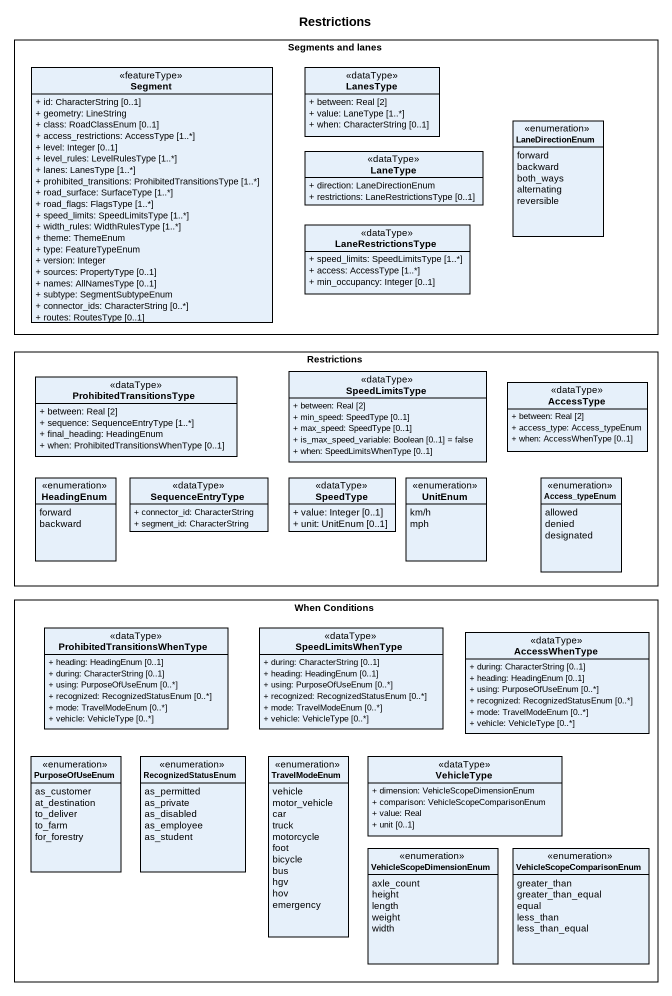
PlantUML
@startuml
title Restrictions
hide circle
hide empty members
skinparam classAttributeIconSize 0
rectangle "Segments and lanes" as Segments_and_lanes {
  class Segment <<featureType>> {
    + id: CharacterString [0..1]
    + geometry: LineString
    + class: RoadClassEnum [0..1]
    + access_restrictions: AccessType [1..*]
    + level: Integer [0..1]
    + level_rules: LevelRulesType [1..*]
    + lanes: LanesType [1..*]
    + prohibited_transitions: ProhibitedTransitionsType [1..*]
    + road_surface: SurfaceType [1..*]
    + road_flags: FlagsType [1..*]
    + speed_limits: SpeedLimitsType [1..*]
    + width_rules: WidthRulesType [1..*]
    + theme: ThemeEnum
    + type: FeatureTypeEnum
    + version: Integer
    + sources: PropertyType [0..1]
    + names: AllNamesType [0..1]
    + subtype: SegmentSubtypeEnum
    + connector_ids: CharacterString [0..*]
    + routes: RoutesType [0..1]
  }
  class LanesType <<dataType>> {
    + between: Real [2]
    + value: LaneType [1..*]
    + when: CharacterString [0..1]
  }
  enum LaneDirectionEnum {
    forward
    backward
    both_ways
    alternating
    reversible
  }
  class LaneType <<dataType>> {
    + direction: LaneDirectionEnum
    + restrictions: LaneRestrictionsType [0..1]
  }
  class LaneRestrictionsType <<dataType>> {
    + speed_limits: SpeedLimitsType [1..*]
    + access: AccessType [1..*]
    + min_occupancy: Integer [0..1]
  }
}
rectangle Restrictions {
  class ProhibitedTransitionsType <<dataType>> {
    + between: Real [2]
    + sequence: SequenceEntryType [1..*]
    + final_heading: HeadingEnum
    + when: ProhibitedTransitionsWhenType [0..1]
  }
  class SpeedLimitsType <<dataType>> {
    + between: Real [2]
    + min_speed: SpeedType [0..1]
    + max_speed: SpeedType [0..1]
    + is_max_speed_variable: Boolean [0..1] = false
    + when: SpeedLimitsWhenType [0..1]
  }
  class AccessType <<dataType>> {
    + between: Real [2]
    + access_type: Access_typeEnum
    + when: AccessWhenType [0..1]
  }
  enum HeadingEnum {
    forward
    backward
  }
  class SequenceEntryType <<dataType>> {
    + connector_id: CharacterString
    + segment_id: CharacterString
  }
  class SpeedType <<dataType>> {
    + value: Integer [0..1]
    + unit: UnitEnum [0..1]
  }
  enum UnitEnum {
    km/h
    mph
  }
  enum Access_typeEnum {
    allowed
    denied
    designated
  }
}
rectangle "When Conditions" as When_Conditions {
  class "ProhibitedTransitionsWhenType" as ProhibitedTransitionsWhenTyp <<dataType>> {
    + heading: HeadingEnum [0..1]
    + during: CharacterString [0..1]
    + using: PurposeOfUseEnum [0..*]
    + recognized: RecognizedStatusEnum [0..*]
    + mode: TravelModeEnum [0..*]
    + vehicle: VehicleType [0..*]
  }
  class SpeedLimitsWhenType <<dataType>> {
    + during: CharacterString [0..1]
    + heading: HeadingEnum [0..1]
    + using: PurposeOfUseEnum [0..*]
    + recognized: RecognizedStatusEnum [0..*]
    + mode: TravelModeEnum [0..*]
    + vehicle: VehicleType [0..*]
  }
  class AccessWhenType <<dataType>> {
    + during: CharacterString [0..1]
    + heading: HeadingEnum [0..1]
    + using: PurposeOfUseEnum [0..*]
    + recognized: RecognizedStatusEnum [0..*]
    + mode: TravelModeEnum [0..*]
    + vehicle: VehicleType [0..*]
  }
  enum PurposeOfUseEnum {
    as_customer
    at_destination
    to_deliver
    to_farm
    for_forestry
  }
  enum RecognizedStatusEnum {
    as_permitted
    as_private
    as_disabled
    as_employee
    as_student
  }
  enum TravelModeEnum {
    vehicle
    motor_vehicle
    car
    truck
    motorcycle
    foot
    bicycle
    bus
    hgv
    hov
    emergency
  }
  class VehicleType <<dataType>> {
    + dimension: VehicleScopeDimensionEnum
    + comparison: VehicleScopeComparisonEnum
    + value: Real
    + unit [0..1]
  }
  enum VehicleScopeDimensionEnum {
    axle_count
    height
    length
    weight
    width
  }
  enum VehicleScopeComparisonEnum {
    greater_than
    greater_than_equal
    equal
    less_than
    less_than_equal
  }
}
@enduml
